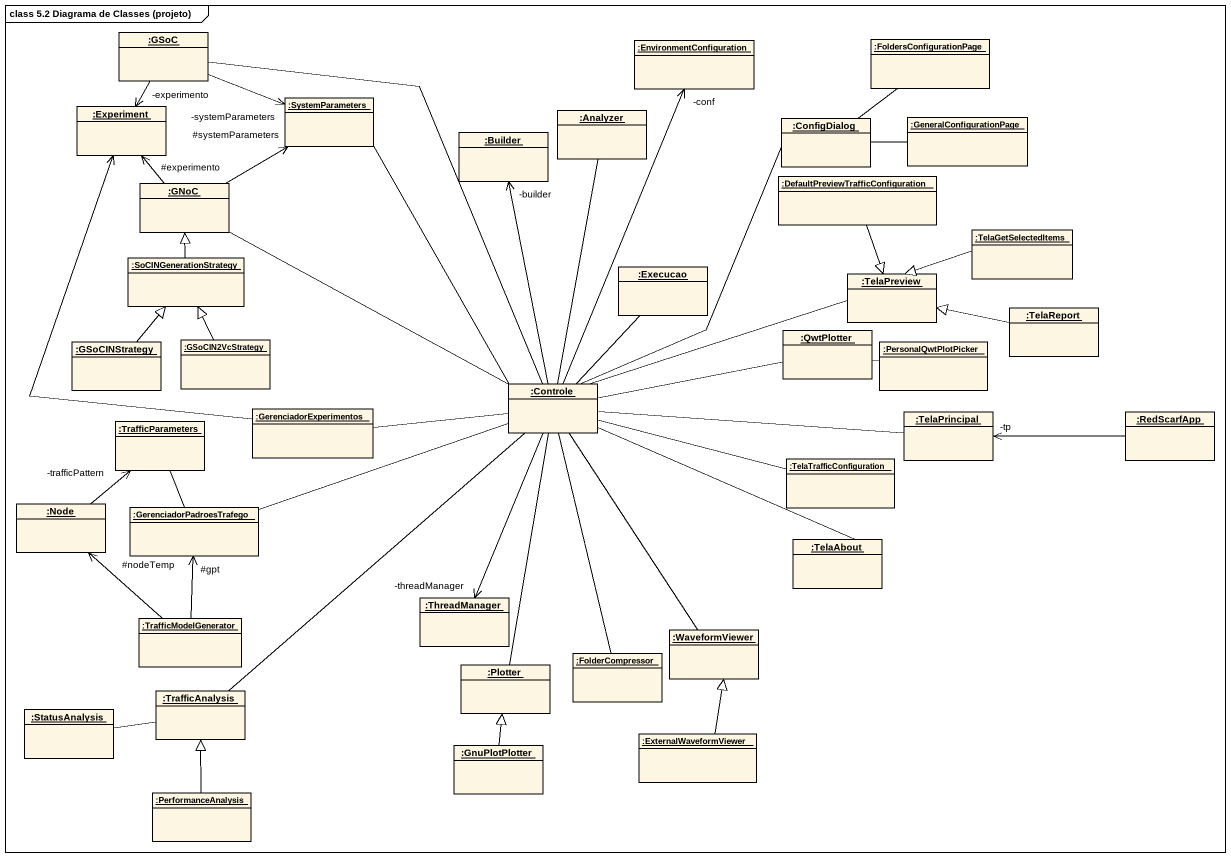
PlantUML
@startuml
mainframe class 5.2 Diagrama de Classes (projeto)
hide circle
hide empty members
object ":GSoC" as GSoC
object ":EnvironmentConfiguration" as EnvironmentConfiguration
object ":FoldersConfigurationPage" as FoldersConfigurationPage
object ":Experiment" as Experiment
object ":SystemParameters" as SystemParameters
object ":Builder" as Builder
object ":Analyzer" as Analyzer
object ":ConfigDialog" as ConfigDialog
object ":GeneralConfigurationPage" as GeneralConfigurationPage
object ":GNoC" as GNoC
object ":DefaultPreviewTrafficConfiguration" as DefaultPreviewTrafficConfigu
object ":TelaGetSelectedItems" as TelaGetSelectedItems
object ":SoCINGenerationStrategy" as SoCINGenerationStrategy
object ":Execucao" as Execucao
object ":TelaPreview" as TelaPreview
object ":QwtPlotter" as QwtPlotter
object ":TelaReport" as TelaReport
object ":GSoCINStrategy" as GSoCINStrategy
object ":GSoCIN2VcStrategy" as GSoCIN2VcStrategy
object ":PersonalQwtPlotPicker" as PersonalQwtPlotPicker
object ":GerenciadorExperimentos" as GerenciadorExperimentos
object ":Controle" as Controle
object ":TelaPrincipal" as TelaPrincipal
object ":RedScarfApp" as RedScarfApp
object ":TrafficParameters" as TrafficParameters
object ":TelaTrafficConfiguration" as TelaTrafficConfiguration
object ":Node" as Node_
object ":GerenciadorPadroesTrafego" as GerenciadorPadroesTrafego
object ":TelaAbout" as TelaAbout
object ":ThreadManager" as ThreadManager
object ":TrafficModelGenerator" as TrafficModelGenerator
object ":FolderCompressor" as FolderCompressor
object ":WaveformViewer" as WaveformViewer
object ":TrafficAnalysis" as TrafficAnalysis
object ":Plotter" as Plotter
object ":StatusAnalysis" as StatusAnalysis
object ":ExternalWaveformViewer" as ExternalWaveformViewer
object ":GnuPlotPlotter" as GnuPlotPlotter
object ":PerformanceAnalysis" as PerformanceAnalysis
GSoC --> "-experimento" Experiment
GSoC -right-> "-systemParameters" SystemParameters
FoldersConfigurationPage -- ConfigDialog
Analyzer -- Controle
ConfigDialog -- Controle
GeneralConfigurationPage -left- ConfigDialog
GNoC -up-> "#experimento" Experiment
GNoC -right-> "#systemParameters" SystemParameters
DefaultPreviewTrafficConfigu --|> TelaPreview
TelaGetSelectedItems -left-|> TelaPreview
SoCINGenerationStrategy -up-|> GNoC
Execucao -- Controle
QwtPlotter -right- PersonalQwtPlotPicker
TelaReport -left-|> TelaPreview
GSoCINStrategy -up-|> SoCINGenerationStrategy
GSoCIN2VcStrategy -up-|> SoCINGenerationStrategy
GerenciadorExperimentos -up-> Experiment
GerenciadorExperimentos -right- Controle
Controle -up- GSoC
Controle -up-> "-conf" EnvironmentConfiguration
Controle -up- SystemParameters
Controle -up-> "-builder" Builder
Controle -left- GNoC
Controle -right- TelaPreview
Controle -right- QwtPlotter
Controle -left- GerenciadorPadroesTrafego
Controle --> "-threadManager" ThreadManager
Controle -- TrafficAnalysis
TelaPrincipal -left- Controle
RedScarfApp -left-> "-tp" TelaPrincipal
TrafficParameters -- GerenciadorPadroesTrafego
TelaTrafficConfiguration -left- Controle
Node_ -up-> "-trafficPattern" TrafficParameters
TelaAbout -left- Controle
TrafficModelGenerator -up-> "#nodeTemp" Node_
TrafficModelGenerator -up-> "#gpt" GerenciadorPadroesTrafego
FolderCompressor -up- Controle
WaveformViewer -up- Controle
Plotter -up- Controle
StatusAnalysis -right- TrafficAnalysis
ExternalWaveformViewer -up-|> WaveformViewer
GnuPlotPlotter -up-|> Plotter
PerformanceAnalysis -up-|> TrafficAnalysis
@enduml
